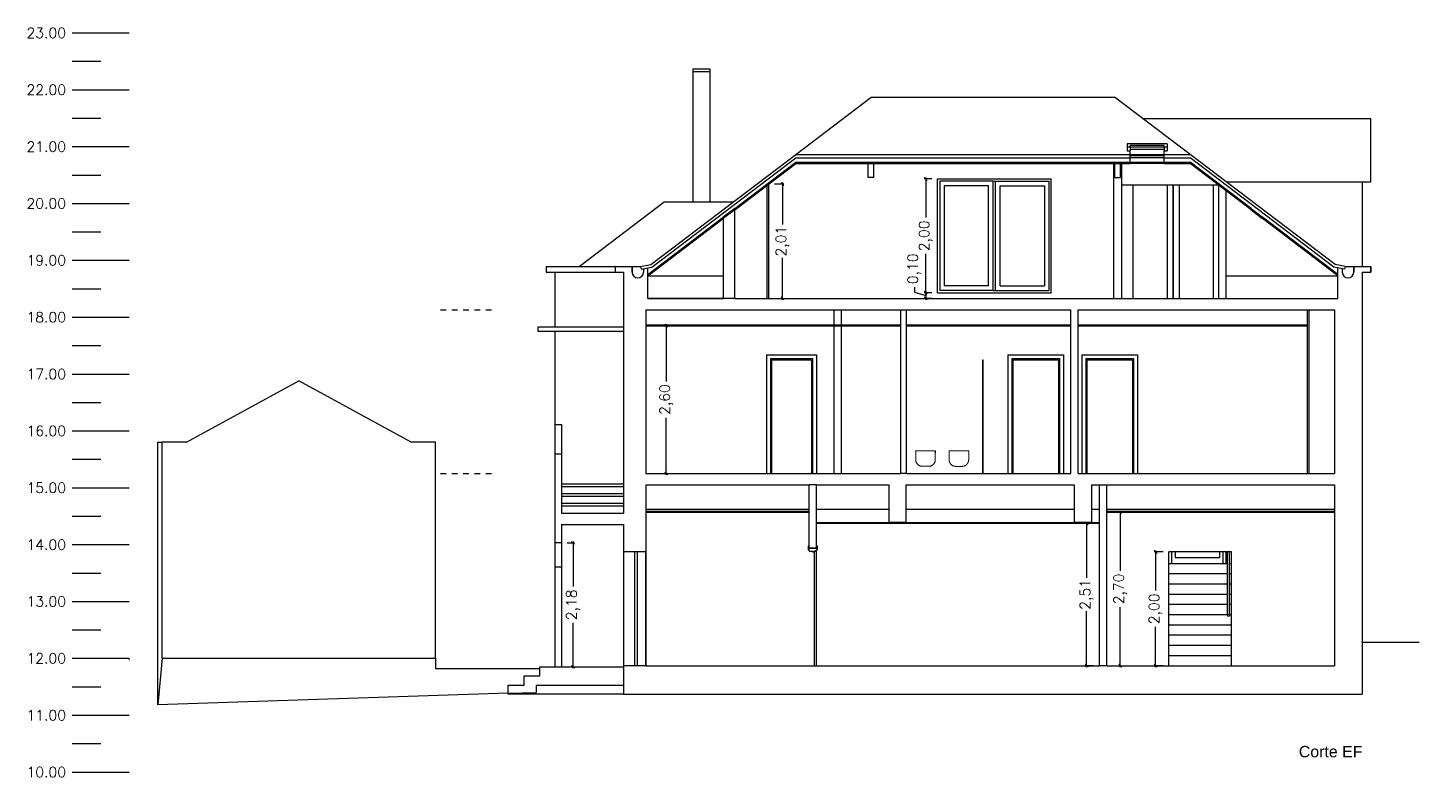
# Model space of a CAD drawing. Header units: millimetres. Extents: x 1778 to 2471, y 1406 to 1876.
# Drawn here: x 1825.37 to 1849.82, y 1580.31 to 1593.49 of the extents above; entities that cross this region are included whole.
import ezdxf
from ezdxf.enums import TextEntityAlignment as Align

# ---------------------------------------------------------------- set-up
doc = ezdxf.new("R2010")
doc.units = ezdxf.units.MM
doc.linetypes.add('DASHED', pattern=[19.05, 12.7, -6.35])
for name, color, linetype in [('ARQ_CONSTRUIR_CORTE', 10, 'Continuous'), ('ARQ_CONSTRUIR_VISTA', 30, 'Continuous'), ('ARQ_CONTRUIR_VAOS', 40, 'Continuous'), ('ARQ_DEMOLIR_CORTE', 2, 'Continuous'), ('ARQ_EXISNTENTE_VISTA', 9, 'Continuous'), ('ARQ_EXISTENTE_CORTE', 6, 'Continuous'), ('ARQ_LINHA_CORTE', 4, 'Continuous'), ('ARQ_TEXTO', 3, 'Continuous')]:
    doc.layers.add(name, color=color, linetype=linetype)
doc.layers.add('ARQ_COTAS', color=5, linetype='Continuous', lineweight=0)
doc.layers.add('ARQ_SANITAROS', color=42, linetype='Continuous', lineweight=0)
doc.styles.add('ROMA1_20', font='romans.shx', dxfattribs={"height": 0.18})
doc.styles.get("Standard").update_dxf_attribs({"font": 'arial.ttf'})
doc.dimstyles.new('1_100', dxfattribs={"dimscale": 0.5, "dimtxt": 0.1, "dimasz": 0.1, "dimexe": 0.05, "dimexo": 0.2, "dimgap": 0.09, "dimtad": 0, "dimzin": 0, "dimtxsty": 'ROMA1_20', "dimblk": 'OBLIQUE', "dimcen": 0.1, "dimdle": 0.05, "dimazin": 0, "dimtfac": 1, "dimtofl": 0, "dimtmove": 1, "dimatfit": 3, "dimldrblk": 'DOTSMALL', "dimfxl": 0.075, "dimtolj": 1, "dimtzin": 0, "dimarcsym": 0})

# ---------------------------------------------------------------- blocks, each defined once
blk = doc.blocks.new('_Oblique')
at = {"color": 0, "linetype": 'ByBlock', "lineweight": -2}
blk.add_line((-0.5, -0.5), (0.5, 0.5), dxfattribs=at)
blk = doc.blocks.new('*D205')
at = {"layer": 'ARQ_COTAS', "color": 0, "lineweight": -2}
for p, q in [((1838.493, 1590.741), (1838.657, 1590.741)), ((1838.632, 1590.766), (1838.632, 1590.029)), ((1838.632, 1588.704), (1838.632, 1589.442)), ((1838.493, 1588.729), (1838.657, 1588.729))]:
    blk.add_line(p, q, dxfattribs=at)
at = {"layer": 'Defpoints', "color": 0}
for p in [(1838.393, 1590.741), (1838.393, 1588.729), (1838.632, 1588.729)]:
    blk.add_point(p, dxfattribs=at)
at = {"layer": 'ARQ_COTAS', "color": 0, "linetype": 'ByBlock', "lineweight": -2, "xscale": 0.05, "yscale": 0.05, "zscale": 0.05}
for p, rotation in [((1838.632, 1590.741), 90), ((1838.632, 1588.729), 270)]:
    blk.add_blockref('_Oblique', p, dxfattribs=dict(at, rotation=rotation))
at = {"layer": 'ARQ_COTAS', "color": 0, "insert": (1838.632, 1589.735), "char_height": 0.18, "attachment_point": 5, "rotation": 90, "style": 'ROMA1_20'}
blk.add_mtext('\\A1;2,01', dxfattribs=at)
blk = doc.blocks.new('_DOTSMALL')
at = {"color": 0, "linetype": 'ByBlock', "const_width": 0.5}
blk.add_lwpolyline([(-0.0625, 0, 1), (0.0625, 0, 1)], format="xyb", close=True, dxfattribs=at)
blk = doc.blocks.new('*D206')
at = {"layer": 'ARQ_COTAS', "color": 0, "lineweight": -2}
for p, q in [((1841.255, 1590.829), (1841.124, 1590.829)), ((1841.149, 1590.854), (1841.149, 1590.149)), ((1841.149, 1588.804), (1841.149, 1589.51)), ((1841.255, 1588.829), (1841.124, 1588.829))]:
    blk.add_line(p, q, dxfattribs=at)
at = {"layer": 'Defpoints', "color": 0}
for p in [(1841.355, 1590.829), (1841.149, 1588.829), (1841.355, 1588.829)]:
    blk.add_point(p, dxfattribs=at)
at = {"layer": 'ARQ_COTAS', "color": 0, "linetype": 'ByBlock', "lineweight": -2, "xscale": 0.05, "yscale": 0.05, "zscale": 0.05}
for p, rotation in [((1841.149, 1590.829), 90), ((1841.149, 1588.829), 270)]:
    blk.add_blockref('_Oblique', p, dxfattribs=dict(at, rotation=rotation))
at = {"layer": 'ARQ_COTAS', "color": 0, "insert": (1841.149, 1589.829), "char_height": 0.18, "attachment_point": 5, "rotation": 90, "style": 'ROMA1_20'}
blk.add_mtext('\\A1;2,00', dxfattribs=at)
blk = doc.blocks.new('*D207')
at = {"layer": 'ARQ_COTAS', "color": 0, "lineweight": -2}
for p, q in [((1840.949, 1588.929), (1840.949, 1588.839)), ((1840.949, 1588.839), (1841.149, 1588.779)), ((1841.255, 1588.829), (1841.124, 1588.829)), ((1841.255, 1588.729), (1841.124, 1588.729)), ((1841.149, 1588.854), (1841.149, 1588.704))]:
    blk.add_line(p, q, dxfattribs=at)
at = {"layer": 'Defpoints', "color": 0}
for p in [(1841.149, 1588.729), (1841.355, 1588.829), (1841.355, 1588.729)]:
    blk.add_point(p, dxfattribs=at)
at = {"layer": 'ARQ_COTAS', "color": 0, "linetype": 'ByBlock', "lineweight": -2, "xscale": 0.05, "yscale": 0.05, "zscale": 0.05}
for p, rotation in [((1841.149, 1588.829), 90), ((1841.149, 1588.729), 270)]:
    blk.add_blockref('_Oblique', p, dxfattribs=dict(at, rotation=rotation))
at = {"layer": 'ARQ_COTAS', "color": 0, "insert": (1840.949, 1589.249), "char_height": 0.18, "attachment_point": 5, "rotation": 90, "style": 'ROMA1_20'}
blk.add_mtext('\\A1;0,10', dxfattribs=at)
blk = doc.blocks.new('*D208')
at = {"layer": 'ARQ_COTAS', "color": 0, "lineweight": -2}
for p, q in [((1843.977, 1584.799), (1843.977, 1583.816)), ((1844.1, 1584.774), (1843.952, 1584.774)), ((1843.977, 1582.244), (1843.977, 1583.228)), ((1844.1, 1582.269), (1843.952, 1582.269))]:
    blk.add_line(p, q, dxfattribs=at)
at = {"layer": 'Defpoints', "color": 0}
for p in [(1844.2, 1584.774), (1843.977, 1582.269), (1844.2, 1582.269)]:
    blk.add_point(p, dxfattribs=at)
at = {"layer": 'ARQ_COTAS', "color": 0, "linetype": 'ByBlock', "lineweight": -2, "xscale": 0.05, "yscale": 0.05, "zscale": 0.05}
for p, rotation in [((1843.977, 1584.774), 90), ((1843.977, 1582.269), 270)]:
    blk.add_blockref('_Oblique', p, dxfattribs=dict(at, rotation=rotation))
at = {"layer": 'ARQ_COTAS', "color": 0, "insert": (1843.977, 1583.522), "char_height": 0.18, "attachment_point": 5, "rotation": 90, "style": 'ROMA1_20'}
blk.add_mtext('\\A1;2,51', dxfattribs=at)
blk = doc.blocks.new('*D209')
at = {"layer": 'ARQ_COTAS', "color": 0, "lineweight": -2}
for p, q in [((1844.43, 1584.969), (1844.592, 1584.969)), ((1844.567, 1584.994), (1844.567, 1583.939)), ((1844.567, 1582.244), (1844.567, 1583.3)), ((1844.43, 1582.269), (1844.592, 1582.269))]:
    blk.add_line(p, q, dxfattribs=at)
at = {"layer": 'Defpoints', "color": 0}
for p in [(1844.33, 1584.969), (1844.33, 1582.269), (1844.567, 1582.269)]:
    blk.add_point(p, dxfattribs=at)
at = {"layer": 'ARQ_COTAS', "color": 0, "linetype": 'ByBlock', "lineweight": -2, "xscale": 0.05, "yscale": 0.05, "zscale": 0.05}
for p, rotation in [((1844.567, 1584.969), 90), ((1844.567, 1582.269), 270)]:
    blk.add_blockref('_Oblique', p, dxfattribs=dict(at, rotation=rotation))
at = {"layer": 'ARQ_COTAS', "color": 0, "insert": (1844.567, 1583.619), "char_height": 0.18, "attachment_point": 5, "rotation": 90, "style": 'ROMA1_20'}
blk.add_mtext('\\A1;2,70', dxfattribs=at)
blk = doc.blocks.new('*D210')
at = {"layer": 'ARQ_COTAS', "color": 0, "lineweight": -2}
for p, q in [((1834.849, 1584.429), (1834.976, 1584.429)), ((1834.951, 1584.454), (1834.951, 1583.659)), ((1834.951, 1582.224), (1834.951, 1583.02)), ((1834.849, 1582.249), (1834.976, 1582.249))]:
    blk.add_line(p, q, dxfattribs=at)
at = {"layer": 'Defpoints', "color": 0}
for p in [(1834.749, 1584.429), (1834.749, 1582.249), (1834.951, 1582.249)]:
    blk.add_point(p, dxfattribs=at)
at = {"layer": 'ARQ_COTAS', "color": 0, "linetype": 'ByBlock', "lineweight": -2, "xscale": 0.05, "yscale": 0.05, "zscale": 0.05}
for p, rotation in [((1834.951, 1584.429), 90), ((1834.951, 1582.249), 270)]:
    blk.add_blockref('_Oblique', p, dxfattribs=dict(at, rotation=rotation))
at = {"layer": 'ARQ_COTAS', "color": 0, "insert": (1834.951, 1583.339), "char_height": 0.18, "attachment_point": 5, "rotation": 90, "style": 'ROMA1_20'}
blk.add_mtext('\\A1;2,18', dxfattribs=at)
blk = doc.blocks.new('*D211')
at = {"layer": 'ARQ_COTAS', "color": 0, "lineweight": -2}
for p, q in [((1836.329, 1588.249), (1836.614, 1588.249)), ((1836.589, 1588.274), (1836.589, 1587.269)), ((1836.589, 1585.624), (1836.589, 1586.63)), ((1836.329, 1585.649), (1836.614, 1585.649))]:
    blk.add_line(p, q, dxfattribs=at)
at = {"layer": 'Defpoints', "color": 0}
for p in [(1836.229, 1588.249), (1836.229, 1585.649), (1836.589, 1585.649)]:
    blk.add_point(p, dxfattribs=at)
at = {"layer": 'ARQ_COTAS', "color": 0, "linetype": 'ByBlock', "lineweight": -2, "xscale": 0.05, "yscale": 0.05, "zscale": 0.05}
for p, rotation in [((1836.589, 1588.249), 90), ((1836.589, 1585.649), 270)]:
    blk.add_blockref('_Oblique', p, dxfattribs=dict(at, rotation=rotation))
at = {"layer": 'ARQ_COTAS', "color": 0, "insert": (1836.589, 1586.949), "char_height": 0.18, "attachment_point": 5, "rotation": 90, "style": 'ROMA1_20'}
blk.add_mtext('\\A1;2,60', dxfattribs=at)
blk = doc.blocks.new('*D283')
at = {"layer": 'ARQ_COTAS', "color": 0, "lineweight": -2}
for p, q in [((1845.189, 1584.294), (1845.189, 1583.589)), ((1845.32, 1584.269), (1845.164, 1584.269)), ((1845.189, 1582.244), (1845.189, 1582.95)), ((1845.32, 1582.269), (1845.164, 1582.269))]:
    blk.add_line(p, q, dxfattribs=at)
at = {"layer": 'Defpoints', "color": 0}
for p in [(1845.42, 1584.269), (1845.189, 1582.269), (1845.42, 1582.269)]:
    blk.add_point(p, dxfattribs=at)
at = {"layer": 'ARQ_COTAS', "color": 0, "linetype": 'ByBlock', "lineweight": -2, "xscale": 0.05, "yscale": 0.05, "zscale": 0.05}
for p, rotation in [((1845.189, 1584.269), 90), ((1845.189, 1582.269), 270)]:
    blk.add_blockref('_Oblique', p, dxfattribs=dict(at, rotation=rotation))
at = {"layer": 'ARQ_COTAS', "color": 0, "insert": (1845.189, 1583.269), "char_height": 0.18, "attachment_point": 5, "rotation": 90, "style": 'ROMA1_20'}
blk.add_mtext('\\A1;2,00', dxfattribs=at)

msp = doc.modelspace()

# ---------------------------------------------------------------- linework, layer by layer
at = {"layer": 'ARQ_CONSTRUIR_CORTE'}
for p, q in [((1844.69, 1591.388), (1844.69, 1591.325)), ((1845.39, 1591.388), (1844.69, 1591.388)), ((1844.74, 1591.388), (1844.74, 1591.325)), ((1845.34, 1591.388), (1845.34, 1591.325)), ((1845.39, 1591.388), (1845.39, 1591.325)), ((1844.69, 1591.325), (1844.74, 1591.325)), ((1845.34, 1591.348), (1844.74, 1591.348)), ((1844.74, 1591.099), (1844.74, 1591.325)), ((1845.34, 1591.099), (1845.34, 1591.325)), ((1845.34, 1591.325), (1845.39, 1591.325)), ((1844.45, 1591.099), (1844.45, 1588.729)), ((1844.59, 1591.099), (1844.59, 1588.729)), ((1846.3, 1588.729), (1846.3, 1590.715)), ((1846.43, 1588.729), (1846.43, 1590.616)), ((1837.793, 1588.729), (1837.793, 1590.285)), ((1837.593, 1588.729), (1837.593, 1590.133)), ((1839.54, 1588.529), (1839.67, 1588.529)), ((1840.71, 1585.649), (1840.71, 1588.529)), ((1840.81, 1585.649), (1840.81, 1588.529)), ((1836.229, 1588.264), (1840.71, 1588.264)), ((1836.229, 1588.249), (1840.71, 1588.249)), ((1840.81, 1588.264), (1843.7, 1588.264)), ((1840.81, 1588.249), (1843.7, 1588.249)), ((1843.83, 1588.264), (1847.85, 1588.264)), ((1843.83, 1588.249), (1847.85, 1588.249)), ((1839.54, 1585.649), (1839.67, 1585.649)), ((1839.1, 1584.334), (1839.1, 1585.449)), ((1839.23, 1584.334), (1839.23, 1585.449)), ((1844.2, 1582.269), (1844.2, 1585.449)), ((1844.33, 1582.269), (1844.33, 1585.449)), ((1836.229, 1584.984), (1839.1, 1584.984)), ((1836.229, 1584.969), (1839.1, 1584.969)), ((1839.23, 1584.789), (1844.2, 1584.789)), ((1844.33, 1584.984), (1848.33, 1584.984)), ((1844.33, 1584.969), (1848.33, 1584.969)), ((1839.23, 1584.774), (1844.2, 1584.774)), ((1834.749, 1584.429), (1834.629, 1584.429)), ((1839.1, 1584.334), (1839.23, 1584.334)), ((1839.23, 1584.334), (1839.1, 1584.334)), ((1836.229, 1584.269), (1835.839, 1584.269)), ((1834.37, 1582.089), (1834.37, 1582.249)), ((1834.37, 1582.249), (1835.839, 1582.249)), ((1836.229, 1582.269), (1835.839, 1582.269)), ((1833.81, 1581.929), (1834.09, 1581.929)), ((1833.81, 1581.769), (1833.81, 1581.929)), ((1834.09, 1581.929), (1834.09, 1582.089)), ((1834.09, 1582.089), (1834.37, 1582.089)), ((1835.839, 1581.769), (1833.81, 1581.769))]:
    msp.add_line(p, q, dxfattribs=at)
at = {"layer": 'ARQ_CONSTRUIR_VISTA'}
for p, q in [((1837.055, 1592.769), (1837.355, 1592.769)), ((1837.055, 1592.769), (1837.055, 1590.428)), ((1837.055, 1592.719), (1837.355, 1592.719)), ((1837.355, 1592.769), (1837.355, 1590.428)), ((1845.39, 1591.447), (1844.69, 1591.447)), ((1844.69, 1591.447), (1844.69, 1591.388)), ((1845.34, 1591.417), (1844.74, 1591.417)), ((1844.74, 1591.388), (1844.74, 1591.417)), ((1845.34, 1591.388), (1845.34, 1591.417)), ((1845.39, 1591.447), (1845.39, 1591.388)), ((1845.34, 1591.234), (1844.74, 1591.234)), ((1838.363, 1588.729), (1838.363, 1590.718)), ((1838.393, 1588.729), (1838.393, 1590.741)), ((1841.355, 1588.829), (1841.355, 1590.829)), ((1841.355, 1590.829), (1843.355, 1590.829)), ((1843.355, 1588.829), (1843.355, 1590.829)), ((1848.82, 1590.779), (1848.82, 1589.289)), ((1841.355, 1588.829), (1843.355, 1588.829)), ((1847.85, 1588.529), (1847.85, 1585.649)), ((1847.88, 1588.529), (1847.88, 1585.649)), ((1834.629, 1584.429), (1834.629, 1584.009)), ((1834.749, 1584.429), (1834.749, 1584.009)), ((1835.839, 1584.269), (1835.839, 1582.269)), ((1836.229, 1584.269), (1836.229, 1582.269)), ((1845.42, 1582.269), (1845.42, 1584.269)), ((1846.52, 1584.269), (1845.42, 1584.269)), ((1845.42, 1584.069), (1846.45, 1584.069)), ((1846.45, 1583.152), (1846.45, 1584.269)), ((1846.485, 1583.152), (1846.485, 1584.269)), ((1846.485, 1584.069), (1846.52, 1584.069)), ((1846.52, 1582.269), (1846.52, 1584.269)), ((1845.42, 1583.889), (1846.45, 1583.889)), ((1846.485, 1583.889), (1846.52, 1583.889)), ((1845.42, 1583.709), (1846.45, 1583.709)), ((1846.485, 1583.709), (1846.52, 1583.709)), ((1845.42, 1583.529), (1846.45, 1583.529)), ((1845.42, 1583.349), (1846.45, 1583.349)), ((1846.485, 1583.529), (1846.52, 1583.529)), ((1846.485, 1583.349), (1846.52, 1583.349)), ((1845.42, 1583.169), (1846.45, 1583.169)), ((1846.485, 1583.169), (1846.52, 1583.169)), ((1845.42, 1582.989), (1846.52, 1582.989)), ((1845.42, 1582.809), (1846.52, 1582.809)), ((1845.42, 1582.629), (1846.52, 1582.629)), ((1832.534, 1582.399), (1832.534, 1582.219)), ((1845.42, 1582.449), (1846.52, 1582.449)), ((1832.534, 1582.219), (1834.37, 1582.219))]:
    msp.add_line(p, q, dxfattribs=at)
msp.add_circle((1846.468, 1583.152), 0.0175, dxfattribs=at)
at = {"layer": 'ARQ_CONTRUIR_VAOS'}
for p, q in [((1842.335, 1590.789), (1841.395, 1590.789)), ((1841.395, 1590.789), (1841.395, 1588.869)), ((1842.255, 1590.709), (1841.475, 1590.709)), ((1841.475, 1590.709), (1841.475, 1588.949)), ((1842.255, 1588.949), (1842.255, 1590.709)), ((1842.335, 1590.789), (1843.315, 1590.789)), ((1842.335, 1588.869), (1842.335, 1590.789)), ((1842.375, 1588.869), (1842.375, 1590.789)), ((1842.375, 1588.869), (1842.375, 1590.789)), ((1842.455, 1588.949), (1842.455, 1590.709)), ((1842.455, 1590.709), (1843.235, 1590.709)), ((1843.235, 1590.709), (1843.235, 1588.949)), ((1843.315, 1590.789), (1843.315, 1588.869)), ((1844.59, 1590.729), (1846.28, 1590.729)), ((1844.79, 1590.729), (1844.79, 1588.729)), ((1845.39, 1590.729), (1845.39, 1588.729)), ((1845.49, 1590.729), (1845.49, 1588.729)), ((1845.5, 1590.729), (1845.5, 1588.729)), ((1845.6, 1590.729), (1845.6, 1588.729)), ((1846.2, 1590.729), (1846.2, 1588.729)), ((1842.255, 1588.949), (1841.475, 1588.949)), ((1842.455, 1588.949), (1843.235, 1588.949)), ((1842.335, 1588.869), (1841.395, 1588.869)), ((1842.335, 1588.869), (1843.315, 1588.869)), ((1838.35, 1587.739), (1839.23, 1587.739)), ((1838.35, 1587.739), (1838.35, 1585.649)), ((1839.23, 1587.739), (1839.23, 1585.649)), ((1842.59, 1587.739), (1843.57, 1587.739)), ((1842.59, 1587.739), (1842.59, 1585.649)), ((1843.57, 1587.739), (1843.57, 1585.649)), ((1843.89, 1587.739), (1843.89, 1585.649)), ((1843.89, 1587.739), (1844.87, 1587.739)), ((1844.87, 1587.739), (1844.87, 1585.649)), ((1838.42, 1587.669), (1839.16, 1587.669)), ((1838.42, 1587.669), (1838.42, 1585.649)), ((1838.44, 1587.649), (1839.14, 1587.649)), ((1838.44, 1587.649), (1838.44, 1585.649)), ((1839.14, 1587.649), (1839.14, 1585.649)), ((1839.16, 1587.669), (1839.16, 1585.649)), ((1842.15, 1585.649), (1842.15, 1587.649)), ((1842.15, 1587.649), (1842.16, 1587.649)), ((1842.16, 1585.649), (1842.16, 1587.649)), ((1842.66, 1587.669), (1843.5, 1587.669)), ((1842.66, 1587.669), (1842.66, 1585.649)), ((1842.68, 1587.649), (1843.48, 1587.649)), ((1842.68, 1587.649), (1842.68, 1585.649)), ((1843.48, 1587.649), (1843.48, 1585.649)), ((1843.5, 1587.669), (1843.5, 1585.649)), ((1843.96, 1587.669), (1843.96, 1585.649)), ((1843.96, 1587.669), (1844.8, 1587.669)), ((1843.98, 1587.649), (1844.78, 1587.649)), ((1843.98, 1587.649), (1843.98, 1585.649)), ((1844.78, 1587.649), (1844.78, 1585.649)), ((1844.8, 1587.669), (1844.8, 1585.649)), ((1836.03, 1584.269), (1836.03, 1582.269)), ((1836.08, 1584.269), (1836.08, 1582.269)), ((1845.47, 1584.269), (1845.47, 1584.069)), ((1845.53, 1584.269), (1845.53, 1584.169)), ((1845.53, 1584.169), (1846.31, 1584.169)), ((1846.31, 1584.269), (1846.31, 1584.169)), ((1846.37, 1584.269), (1846.37, 1584.069)), ((1846.42, 1584.269), (1846.42, 1584.069))]:
    msp.add_line(p, q, dxfattribs=at)
for points in [[(1839.085, 1584.374), (1839.085, 1584.304), (1839.1, 1584.304), (1839.1, 1584.284), (1839.16, 1584.284), (1839.16, 1584.269), (1839.19, 1584.269), (1839.19, 1584.284), (1839.23, 1584.284), (1839.23, 1584.304), (1839.245, 1584.304), (1839.245, 1584.374), (1839.23, 1584.374), (1839.23, 1584.334), (1839.1, 1584.334), (1839.1, 1584.374)], [(1839.19, 1584.284), (1839.19, 1582.269), (1839.23, 1582.269), (1839.23, 1584.284)]]:
    msp.add_lwpolyline(points, close=True, dxfattribs=at)
at = {"layer": 'ARQ_COTAS'}
msp.add_line((1827.153, 1582.399), (1827.153, 1582.369), dxfattribs=at)
at = {"layer": 'ARQ_DEMOLIR_CORTE'}
for p, q in [((1844.74, 1591.262), (1845.34, 1591.262)), ((1845.34, 1591.199), (1844.74, 1591.199)), ((1844.74, 1591.124), (1845.34, 1591.124)), ((1845.34, 1591.099), (1844.74, 1591.099)), ((1837.793, 1588.729), (1837.592, 1588.729)), ((1844.45, 1588.729), (1844.59, 1588.729)), ((1846.3, 1588.729), (1846.43, 1588.729)), ((1839.54, 1585.649), (1839.54, 1588.529)), ((1839.67, 1585.649), (1839.67, 1588.529)), ((1840.71, 1588.529), (1840.81, 1588.529)), ((1840.81, 1585.649), (1840.71, 1585.649)), ((1839.23, 1585.449), (1839.1, 1585.449)), ((1844.2, 1585.449), (1844.33, 1585.449)), ((1834.629, 1584.429), (1834.629, 1584.009)), ((1834.749, 1584.429), (1834.749, 1584.009)), ((1835.839, 1584.269), (1835.839, 1582.269)), ((1836.229, 1582.269), (1836.229, 1584.269)), ((1834.629, 1584.009), (1834.749, 1584.009)), ((1835.839, 1582.249), (1835.839, 1581.769)), ((1844.33, 1582.269), (1844.2, 1582.269)), ((1834.304, 1581.919), (1834.304, 1581.799)), ((1834.629, 1581.919), (1834.304, 1581.919)), ((1835.839, 1581.919), (1834.629, 1581.919)), ((1833.81, 1581.783), (1834.304, 1581.799))]:
    msp.add_line(p, q, dxfattribs=at)
at = {"layer": 'ARQ_EXISNTENTE_VISTA'}
for p, q in [((1838.864, 1591.262), (1840.189, 1592.269)), ((1840.189, 1592.269), (1844.47, 1592.269)), ((1845.795, 1591.262), (1844.469, 1592.269)), ((1848.97, 1591.884), (1844.978, 1591.884)), ((1848.97, 1590.779), (1848.97, 1591.884)), ((1846.431, 1590.779), (1848.97, 1590.779)), ((1835.057, 1589.289), (1836.555, 1590.428)), ((1836.555, 1590.428), (1837.765, 1590.428)), ((1834.479, 1589.289), (1835.689, 1589.289)), ((1834.479, 1589.289), (1834.479, 1589.189)), ((1834.479, 1589.189), (1835.689, 1589.189)), ((1834.629, 1589.189), (1834.629, 1588.229)), ((1835.989, 1589.289), (1836.139, 1589.289)), ((1848.519, 1589.289), (1848.669, 1589.289)), ((1848.97, 1589.289), (1848.97, 1589.189)), ((1836.266, 1589.124), (1837.593, 1589.124)), ((1846.43, 1589.124), (1848.393, 1589.124)), ((1834.339, 1588.149), (1834.339, 1588.229)), ((1834.339, 1588.229), (1835.839, 1588.229)), ((1835.839, 1588.149), (1834.339, 1588.149)), ((1834.629, 1588.149), (1834.629, 1585.993)), ((1828.158, 1586.199), (1830.132, 1587.279)), ((1832.106, 1586.199), (1830.132, 1587.279)), ((1834.629, 1586.509), (1834.749, 1586.509)), ((1834.749, 1586.509), (1834.749, 1585.993)), ((1827.653, 1586.199), (1827.731, 1586.199)), ((1827.731, 1582.399), (1827.731, 1586.199)), ((1828.158, 1586.199), (1827.731, 1586.199)), ((1832.534, 1586.199), (1832.106, 1586.199)), ((1832.534, 1582.399), (1832.534, 1586.199)), ((1834.749, 1585.469), (1835.839, 1585.469)), ((1834.749, 1585.469), (1835.839, 1585.469)), ((1834.749, 1585.419), (1835.839, 1585.419)), ((1834.749, 1585.419), (1835.839, 1585.419)), ((1834.749, 1585.299), (1835.839, 1585.299)), ((1834.749, 1585.249), (1835.839, 1585.249)), ((1834.749, 1585.129), (1835.839, 1585.129)), ((1834.749, 1585.079), (1835.839, 1585.079)), ((1836.229, 1585.019), (1839.1, 1585.019)), ((1839.23, 1585.019), (1840.5, 1585.019)), ((1840.8, 1585.019), (1843.76, 1585.019)), ((1844.06, 1585.019), (1844.2, 1585.019)), ((1844.33, 1585.019), (1848.33, 1585.019)), ((1834.629, 1584.009), (1834.629, 1582.249)), ((1834.749, 1584.009), (1834.749, 1582.249)), ((1827.731, 1582.399), (1827.653, 1581.581)), ((1827.731, 1582.399), (1832.534, 1582.399))]:
    msp.add_line(p, q, dxfattribs=at)
at = {"layer": 'ARQ_EXISNTENTE_VISTA', "linetype": 'DASHED', "ltscale": 0.005}
for p, q in [((1832.62, 1588.529), (1833.62, 1588.529)), ((1832.62, 1585.649), (1833.62, 1585.649))]:
    msp.add_line(p, q, dxfattribs=at)
at = {"layer": 'ARQ_EXISTENTE_CORTE'}
for p, q in [((1836.316, 1589.326), (1838.864, 1591.262)), ((1836.337, 1589.279), (1838.864, 1591.199)), ((1838.864, 1591.262), (1844.74, 1591.262)), ((1838.864, 1591.199), (1844.74, 1591.199)), ((1845.34, 1591.262), (1845.795, 1591.262)), ((1845.34, 1591.199), (1845.795, 1591.199)), ((1848.342, 1589.326), (1845.795, 1591.262)), ((1848.321, 1589.279), (1845.795, 1591.199)), ((1837.792, 1590.309), (1838.864, 1591.124)), ((1837.792, 1590.284), (1838.864, 1591.099)), ((1838.864, 1591.124), (1844.74, 1591.124)), ((1838.864, 1591.099), (1844.74, 1591.099)), ((1840.14, 1590.858), (1840.14, 1591.099)), ((1840.24, 1590.858), (1840.24, 1591.099)), ((1844.47, 1590.858), (1844.47, 1591.099)), ((1844.57, 1590.858), (1844.57, 1591.099)), ((1845.34, 1591.124), (1845.795, 1591.124)), ((1845.34, 1591.099), (1845.795, 1591.099)), ((1846.866, 1590.309), (1845.795, 1591.124)), ((1846.866, 1590.284), (1845.795, 1591.099)), ((1840.24, 1590.858), (1840.14, 1590.858)), ((1844.47, 1590.858), (1844.57, 1590.858)), ((1837.792, 1590.309), (1837.592, 1590.157)), ((1837.792, 1590.284), (1837.592, 1590.132)), ((1846.866, 1590.309), (1847.066, 1590.157)), ((1846.866, 1590.284), (1847.066, 1590.132)), ((1836.266, 1589.149), (1837.592, 1590.157)), ((1836.266, 1589.124), (1837.592, 1590.132)), ((1848.393, 1589.149), (1847.066, 1590.157)), ((1848.393, 1589.124), (1847.066, 1590.132)), ((1835.689, 1589.289), (1835.688, 1589.289)), ((1835.689, 1589.189), (1835.688, 1589.189)), ((1835.688, 1589.189), (1835.839, 1589.189)), ((1835.689, 1589.289), (1835.689, 1589.189)), ((1835.689, 1589.289), (1835.989, 1589.289)), ((1835.839, 1589.189), (1835.839, 1584.953)), ((1835.989, 1589.189), (1835.989, 1589.289)), ((1835.989, 1589.189), (1835.989, 1589.289)), ((1835.989, 1589.289), (1835.989, 1589.189)), ((1836.139, 1589.289), (1836.316, 1589.326)), ((1836.139, 1589.289), (1836.149, 1589.24)), ((1836.149, 1589.24), (1836.337, 1589.279)), ((1836.189, 1589.249), (1836.189, 1589.189)), ((1836.266, 1588.729), (1836.266, 1589.264)), ((1848.509, 1589.24), (1848.321, 1589.279)), ((1848.519, 1589.289), (1848.342, 1589.326)), ((1848.393, 1588.729), (1848.393, 1589.264)), ((1848.469, 1589.249), (1848.469, 1589.189)), ((1848.519, 1589.289), (1848.509, 1589.24)), ((1848.669, 1589.289), (1848.97, 1589.289)), ((1848.669, 1589.189), (1848.669, 1589.289)), ((1848.669, 1589.189), (1848.669, 1589.289)), ((1848.669, 1589.289), (1848.669, 1589.189)), ((1848.819, 1589.189), (1848.97, 1589.189)), ((1848.82, 1589.189), (1848.82, 1581.769)), ((1848.97, 1589.189), (1848.97, 1589.289)), ((1836.266, 1588.729), (1837.593, 1588.729)), ((1837.592, 1588.729), (1836.266, 1588.729)), ((1837.793, 1588.729), (1844.45, 1588.729)), ((1844.59, 1588.729), (1846.3, 1588.729)), ((1846.43, 1588.729), (1848.393, 1588.729)), ((1836.229, 1588.529), (1836.229, 1585.649)), ((1836.229, 1588.529), (1839.54, 1588.529)), ((1839.67, 1588.529), (1840.71, 1588.529)), ((1840.81, 1588.529), (1843.7, 1588.529)), ((1843.7, 1585.649), (1843.7, 1588.529)), ((1843.83, 1585.649), (1843.83, 1588.529)), ((1843.83, 1588.529), (1848.33, 1588.529)), ((1848.33, 1588.529), (1848.33, 1585.649)), ((1834.629, 1585.993), (1834.749, 1585.993)), ((1834.629, 1585.993), (1834.629, 1584.429)), ((1834.749, 1585.993), (1834.749, 1584.953)), ((1836.229, 1585.649), (1839.54, 1585.649)), ((1839.67, 1585.649), (1840.71, 1585.649)), ((1840.81, 1585.649), (1843.7, 1585.649)), ((1843.83, 1585.649), (1848.33, 1585.649)), ((1836.229, 1585.449), (1839.1, 1585.449)), ((1836.229, 1585.449), (1836.229, 1584.269)), ((1839.23, 1585.449), (1840.5, 1585.449)), ((1840.5, 1585.449), (1840.5, 1584.789)), ((1840.8, 1585.449), (1840.8, 1584.789)), ((1840.8, 1585.449), (1843.76, 1585.449)), ((1843.76, 1585.449), (1843.76, 1584.789)), ((1844.06, 1585.449), (1844.06, 1584.789)), ((1844.06, 1585.449), (1844.2, 1585.449)), ((1844.33, 1585.449), (1848.33, 1585.449)), ((1848.33, 1585.449), (1848.33, 1582.269)), ((1834.749, 1584.953), (1835.839, 1584.953)), ((1840.8, 1584.789), (1840.5, 1584.789)), ((1844.06, 1584.789), (1843.76, 1584.789)), ((1834.749, 1584.753), (1835.839, 1584.753)), ((1834.749, 1584.753), (1834.749, 1584.429)), ((1835.839, 1584.753), (1835.839, 1584.269)), ((1835.839, 1582.269), (1835.839, 1582.249)), ((1836.229, 1582.269), (1844.2, 1582.269)), ((1844.33, 1582.269), (1848.33, 1582.269)), ((1835.839, 1581.769), (1848.82, 1581.769))]:
    msp.add_line(p, q, dxfattribs=at)
for centre in [(1836.089, 1589.189), (1848.569, 1589.189)]:
    msp.add_arc(centre, 0.1, 180, 0, dxfattribs=at)
at = {"layer": 'ARQ_LINHA_CORTE'}
for p, q in [((1827.653, 1585.581), (1827.653, 1586.199)), ((1827.653, 1581.581), (1827.653, 1585.581)), ((1848.82, 1582.684), (1849.82, 1582.684)), ((1833.81, 1581.783), (1827.653, 1581.581))]:
    msp.add_line(p, q, dxfattribs=at)
at = {"layer": 'ARQ_SANITAROS'}
for p, q in [((1840.972, 1586.049), (1841.318, 1586.049)), ((1841.559, 1586.049), (1841.904, 1586.049)), ((1841.088, 1585.776), (1841.203, 1585.776))]:
    msp.add_line(p, q, dxfattribs=at)
at = {"layer": 'ARQ_SANITAROS', "flags": 128}
for points in [[(1841.088, 1585.776), (1841.111, 1585.776), (1841.128, 1585.776), (1841.134, 1585.776), (1841.145, 1585.776)], [(1841.203, 1585.776), (1841.18, 1585.776), (1841.163, 1585.776), (1841.157, 1585.776), (1841.145, 1585.776)]]:
    msp.add_lwpolyline(points, dxfattribs=at)
at = {"layer": 'ARQ_SANITAROS'}
for points, knots in [([(1840.972, 1586.049), (1840.973, 1586.027), (1840.973, 1585.988), (1840.973, 1585.942), (1840.973, 1585.912), (1840.974, 1585.897), (1840.974, 1585.889)], [0.3714604, 0.3714604, 0.3714604, 0.3714604, 0.6409993, 0.8204996, 0.9102498, 1, 1, 1, 1]), ([(1840.973, 1586.049), (1840.973, 1586.04), (1840.973, 1586.031), (1840.973, 1586.014), (1840.973, 1586.006), (1840.974, 1585.992), (1840.974, 1585.984), (1840.974, 1585.962), (1840.974, 1585.947), (1840.974, 1585.925), (1840.974, 1585.917), (1840.974, 1585.906), (1840.974, 1585.903), (1840.974, 1585.897), (1840.974, 1585.895), (1840.974, 1585.892), (1840.974, 1585.892), (1840.974, 1585.89), (1840.974, 1585.889), (1840.974, 1585.888)], [0.5453463, 0.5453463, 0.5453463, 0.5453463, 0.625, 0.625, 0.6875, 0.6875, 0.75, 0.75, 0.875, 0.875, 0.9375, 0.9375, 0.96875, 0.96875, 0.984375, 0.984375, 0.9921875, 0.9921875, 1, 1, 1, 1]), ([(1841.317, 1586.049), (1841.317, 1586.04), (1841.317, 1586.031), (1841.317, 1586.014), (1841.317, 1586.006), (1841.317, 1585.992), (1841.317, 1585.984), (1841.317, 1585.962), (1841.317, 1585.947), (1841.317, 1585.925), (1841.317, 1585.917), (1841.316, 1585.906), (1841.316, 1585.903), (1841.316, 1585.897), (1841.316, 1585.895), (1841.316, 1585.892), (1841.316, 1585.892), (1841.316, 1585.89), (1841.316, 1585.889), (1841.316, 1585.888)], [0.5453463, 0.5453463, 0.5453463, 0.5453463, 0.625, 0.625, 0.6875, 0.6875, 0.75, 0.75, 0.875, 0.875, 0.9375, 0.9375, 0.96875, 0.96875, 0.984375, 0.984375, 0.9921875, 0.9921875, 1, 1, 1, 1]), ([(1841.318, 1586.049), (1841.318, 1586.027), (1841.318, 1585.988), (1841.317, 1585.942), (1841.317, 1585.912), (1841.317, 1585.897), (1841.317, 1585.889)], [0.3714604, 0.3714604, 0.3714604, 0.3714604, 0.6409993, 0.8204996, 0.9102498, 1, 1, 1, 1]), ([(1841.559, 1586.049), (1841.559, 1586.026), (1841.56, 1585.982), (1841.56, 1585.932), (1841.56, 1585.904), (1841.56, 1585.892), (1841.56, 1585.885), (1841.561, 1585.879), (1841.561, 1585.873), (1841.562, 1585.867), (1841.564, 1585.861), (1841.565, 1585.856), (1841.567, 1585.85), (1841.57, 1585.844), (1841.572, 1585.839), (1841.575, 1585.834), (1841.578, 1585.828), (1841.582, 1585.823), (1841.585, 1585.819), (1841.589, 1585.814), (1841.593, 1585.81), (1841.598, 1585.805), (1841.602, 1585.801), (1841.607, 1585.798), (1841.612, 1585.794), (1841.617, 1585.791), (1841.622, 1585.788), (1841.628, 1585.785), (1841.633, 1585.783), (1841.639, 1585.781), (1841.645, 1585.779), (1841.65, 1585.778), (1841.656, 1585.777), (1841.661, 1585.776), (1841.667, 1585.776), (1841.673, 1585.775), (1841.681, 1585.775), (1841.693, 1585.775), (1841.71, 1585.775), (1841.724, 1585.775), (1841.732, 1585.775)], [0.328067, 0.328067, 0.328067, 0.328067, 0.4496499, 0.5495378, 0.5808384, 0.5954383, 0.6065769, 0.6163998, 0.6269034, 0.6370777, 0.6472527, 0.6574587, 0.6677275, 0.6778979, 0.6880676, 0.6982886, 0.7085488, 0.7188349, 0.7291322, 0.7394204, 0.7496837, 0.7599077, 0.7700772, 0.7802425, 0.7904574, 0.8006988, 0.8109578, 0.8212256, 0.8314907, 0.8417453, 0.8519826, 0.8621977, 0.8710887, 0.8803609, 0.8900109, 0.9006027, 0.9126215, 0.9271791, 0.9617786, 1, 1, 1, 1]), ([(1841.732, 1585.775), (1841.736, 1585.775), (1841.748, 1585.775), (1841.763, 1585.775), (1841.778, 1585.775), (1841.787, 1585.775), (1841.795, 1585.775), (1841.801, 1585.776), (1841.806, 1585.777), (1841.812, 1585.778), (1841.817, 1585.779), (1841.823, 1585.78), (1841.828, 1585.782), (1841.834, 1585.785), (1841.839, 1585.787), (1841.845, 1585.79), (1841.85, 1585.793), (1841.855, 1585.796), (1841.86, 1585.8), (1841.864, 1585.804), (1841.869, 1585.808), (1841.873, 1585.812), (1841.877, 1585.817), (1841.881, 1585.822), (1841.884, 1585.827), (1841.887, 1585.832), (1841.89, 1585.837), (1841.893, 1585.843), (1841.895, 1585.848), (1841.897, 1585.854), (1841.899, 1585.86), (1841.901, 1585.865), (1841.902, 1585.871), (1841.903, 1585.877), (1841.903, 1585.883), (1841.904, 1585.89), (1841.904, 1585.897), (1841.904, 1585.907), (1841.904, 1585.921), (1841.904, 1585.969), (1841.904, 1586.012), (1841.904, 1586.049)], [0, 0, 0, 0, 0.0202634, 0.0596755, 0.0792105, 0.096104, 0.1073365, 0.1175039, 0.126793, 0.1357016, 0.144854, 0.1549744, 0.1651277, 0.1753133, 0.1855257, 0.195758, 0.2060024, 0.2162483, 0.2264858, 0.2367062, 0.2469064, 0.2570733, 0.2672968, 0.2775655, 0.2878648, 0.2981793, 0.30849, 0.3187805, 0.3290376, 0.3392482, 0.3493711, 0.3595757, 0.369748, 0.3799283, 0.390134, 0.4002824, 0.4123933, 0.4272796, 0.4518529, 0.4812083, 0.6719334, 0.6719334, 0.6719334, 0.6719334]), ([(1840.974, 1585.889), (1840.974, 1585.885), (1840.974, 1585.878), (1840.976, 1585.867), (1840.979, 1585.857), (1840.982, 1585.848), (1840.986, 1585.839), (1840.991, 1585.831), (1840.996, 1585.823), (1841.002, 1585.815), (1841.009, 1585.808), (1841.016, 1585.802), (1841.024, 1585.796), (1841.032, 1585.791), (1841.041, 1585.786), (1841.048, 1585.783), (1841.054, 1585.781), (1841.059, 1585.78), (1841.067, 1585.778), (1841.077, 1585.776), (1841.084, 1585.776), (1841.088, 1585.776)], [0, 0, 0, 0, 0.063756, 0.128149, 0.181914, 0.23568, 0.291017, 0.346353, 0.400105, 0.453858, 0.50917, 0.564483, 0.618166, 0.671849, 0.727087, 0.782325, 0.80112, 0.838722, 0.876453, 0.937942, 1, 1, 1, 1]), ([(1840.974, 1585.888), (1840.974, 1585.885), (1840.975, 1585.88), (1840.976, 1585.871), (1840.978, 1585.861), (1840.981, 1585.851), (1840.985, 1585.841), (1840.99, 1585.833), (1840.996, 1585.824), (1841.002, 1585.817), (1841.008, 1585.81), (1841.015, 1585.803), (1841.023, 1585.797), (1841.031, 1585.792), (1841.04, 1585.787), (1841.049, 1585.783), (1841.058, 1585.78), (1841.068, 1585.778), (1841.078, 1585.776), (1841.084, 1585.776), (1841.088, 1585.776)], [0, 0, 0, 0, 0.045687, 0.091373, 0.15284, 0.214444, 0.275914, 0.33116, 0.3866, 0.442041, 0.497288, 0.5529, 0.608712, 0.664523, 0.720132, 0.77556, 0.831189, 0.886816, 0.94224, 1, 1, 1, 1]), ([(1841.317, 1585.889), (1841.317, 1585.885), (1841.316, 1585.878), (1841.315, 1585.867), (1841.312, 1585.857), (1841.309, 1585.848), (1841.305, 1585.839), (1841.3, 1585.831), (1841.294, 1585.823), (1841.288, 1585.815), (1841.282, 1585.808), (1841.274, 1585.802), (1841.267, 1585.796), (1841.258, 1585.791), (1841.25, 1585.786), (1841.243, 1585.783), (1841.236, 1585.781), (1841.231, 1585.78), (1841.223, 1585.778), (1841.214, 1585.776), (1841.206, 1585.776), (1841.203, 1585.776)], [0, 0, 0, 0, 0.064076, 0.128152, 0.182605, 0.237253, 0.291901, 0.346353, 0.400788, 0.455417, 0.510045, 0.564479, 0.618842, 0.673399, 0.727956, 0.782319, 0.801115, 0.838782, 0.87645, 0.938225, 1, 1, 1, 1]), ([(1841.316, 1585.888), (1841.316, 1585.885), (1841.316, 1585.88), (1841.315, 1585.871), (1841.312, 1585.861), (1841.309, 1585.851), (1841.305, 1585.841), (1841.3, 1585.833), (1841.295, 1585.824), (1841.289, 1585.817), (1841.282, 1585.81), (1841.275, 1585.803), (1841.267, 1585.797), (1841.259, 1585.792), (1841.25, 1585.787), (1841.241, 1585.783), (1841.232, 1585.78), (1841.223, 1585.778), (1841.213, 1585.776), (1841.206, 1585.776), (1841.203, 1585.776)], [0, 0, 0, 0, 0.045687, 0.091373, 0.15284, 0.214444, 0.275914, 0.33116, 0.3866, 0.442041, 0.497288, 0.5529, 0.608712, 0.664523, 0.720132, 0.77556, 0.831189, 0.886816, 0.94224, 1, 1, 1, 1])]:
    msp.add_open_spline(points, degree=3, knots=knots, dxfattribs=at)
at = {"layer": 'ARQ_TEXTO'}
for p, q in [((1826.153, 1593.399), (1827.153, 1593.399)), ((1826.153, 1592.899), (1826.653, 1592.899)), ((1826.153, 1592.399), (1827.153, 1592.399)), ((1826.153, 1591.899), (1826.653, 1591.899)), ((1826.153, 1591.399), (1827.153, 1591.399)), ((1826.153, 1590.899), (1826.653, 1590.899)), ((1826.153, 1590.399), (1827.153, 1590.399)), ((1826.153, 1589.899), (1826.653, 1589.899)), ((1826.153, 1589.399), (1827.153, 1589.399)), ((1826.153, 1588.899), (1826.653, 1588.899)), ((1826.153, 1588.399), (1827.153, 1588.399)), ((1826.153, 1587.899), (1826.653, 1587.899)), ((1826.153, 1587.399), (1827.153, 1587.399)), ((1826.153, 1586.899), (1826.653, 1586.899)), ((1826.153, 1586.399), (1827.153, 1586.399)), ((1826.153, 1585.899), (1826.653, 1585.899)), ((1826.153, 1585.399), (1827.153, 1585.399)), ((1826.153, 1584.899), (1826.653, 1584.899)), ((1826.153, 1584.399), (1827.153, 1584.399)), ((1826.153, 1583.899), (1826.653, 1583.899)), ((1826.153, 1583.399), (1827.153, 1583.399)), ((1826.153, 1582.899), (1826.653, 1582.899)), ((1826.153, 1582.399), (1827.153, 1582.399)), ((1826.153, 1581.899), (1826.653, 1581.899)), ((1826.153, 1581.399), (1827.153, 1581.399)), ((1826.153, 1580.899), (1826.653, 1580.899)), ((1826.153, 1580.399), (1827.153, 1580.399))]:
    msp.add_line(p, q, dxfattribs=at)

# ---------------------------------------------------------------- texts
at = {"layer": 'ARQ_TEXTO', "style": 'ROMA1_20'}
for s, p in [('23.00', (1825.348, 1593.308)), ('22.00', (1825.348, 1592.308)), ('21.00', (1825.348, 1591.308)), ('20.00', (1825.348, 1590.308)), ('19.00', (1825.348, 1589.308)), ('18.00', (1825.348, 1588.308)), ('17.00', (1825.348, 1587.308)), ('16.00', (1825.348, 1586.308)), ('15.00', (1825.348, 1585.308)), ('14.00', (1825.348, 1584.308)), ('13.00', (1825.348, 1583.308)), ('12.00', (1825.348, 1582.308)), ('11.00', (1825.348, 1581.308)), ('10.00', (1825.348, 1580.308))]:
    msp.add_text(s, height=0.18, dxfattribs=at).set_placement(p)
at = {"layer": 'ARQ_TEXTO'}
msp.add_text('Corte EF', height=0.2, dxfattribs=at).set_placement((1848.823, 1580.658), align=Align.RIGHT)

# ---------------------------------------------------------------- dimensions: what is measured, and where the dimension line sits
at = {"layer": 'ARQ_COTAS'}
for base, p1, p2, picture, middle in [((1838.632, 1588.729), (1838.393, 1590.741), (1838.393, 1588.729), '*D205', (1838.632, 1589.735)), ((1841.149, 1588.829), (1841.355, 1590.829), (1841.355, 1588.829), '*D206', (1841.149, 1589.829)), ((1841.149, 1588.729), (1841.355, 1588.829), (1841.355, 1588.729), '*D207', (1840.949, 1588.974)), ((1836.589, 1585.649), (1836.229, 1588.249), (1836.229, 1585.649), '*D211', (1836.589, 1586.949)), ((1843.976889282, 1582.269482026), (1844.200000415, 1584.774482026), (1844.200000415, 1582.269482026), '*D208', (1843.976889282, 1583.521982026)), ((1844.567, 1582.269), (1844.33, 1584.969), (1844.33, 1582.269), '*D209', (1844.567, 1583.619)), ((1834.951, 1582.249), (1834.749, 1584.429), (1834.749, 1582.249), '*D210', (1834.951, 1583.339))]:
    dim = msp.add_linear_dim(base=base, p1=p1, p2=p2, angle=90, dimstyle='1_100', dxfattribs=at)
    dim.commit()
    dim.dimension.update_dxf_attribs({"geometry": picture, "text_midpoint": middle})
dim = msp.add_linear_dim(base=(1845.189, 1582.269), p1=(1845.42, 1584.269), p2=(1845.42, 1582.269), angle=90, dimstyle='1_100', override={"dimtxsty": 'ROMA1_20', "dimldrblk": 'DOTSMALL'}, dxfattribs=at)
dim.commit()
dim.dimension.update_dxf_attribs({"geometry": '*D283', "text_midpoint": (1845.189, 1583.269)})

doc.saveas('drawing.dxf')
